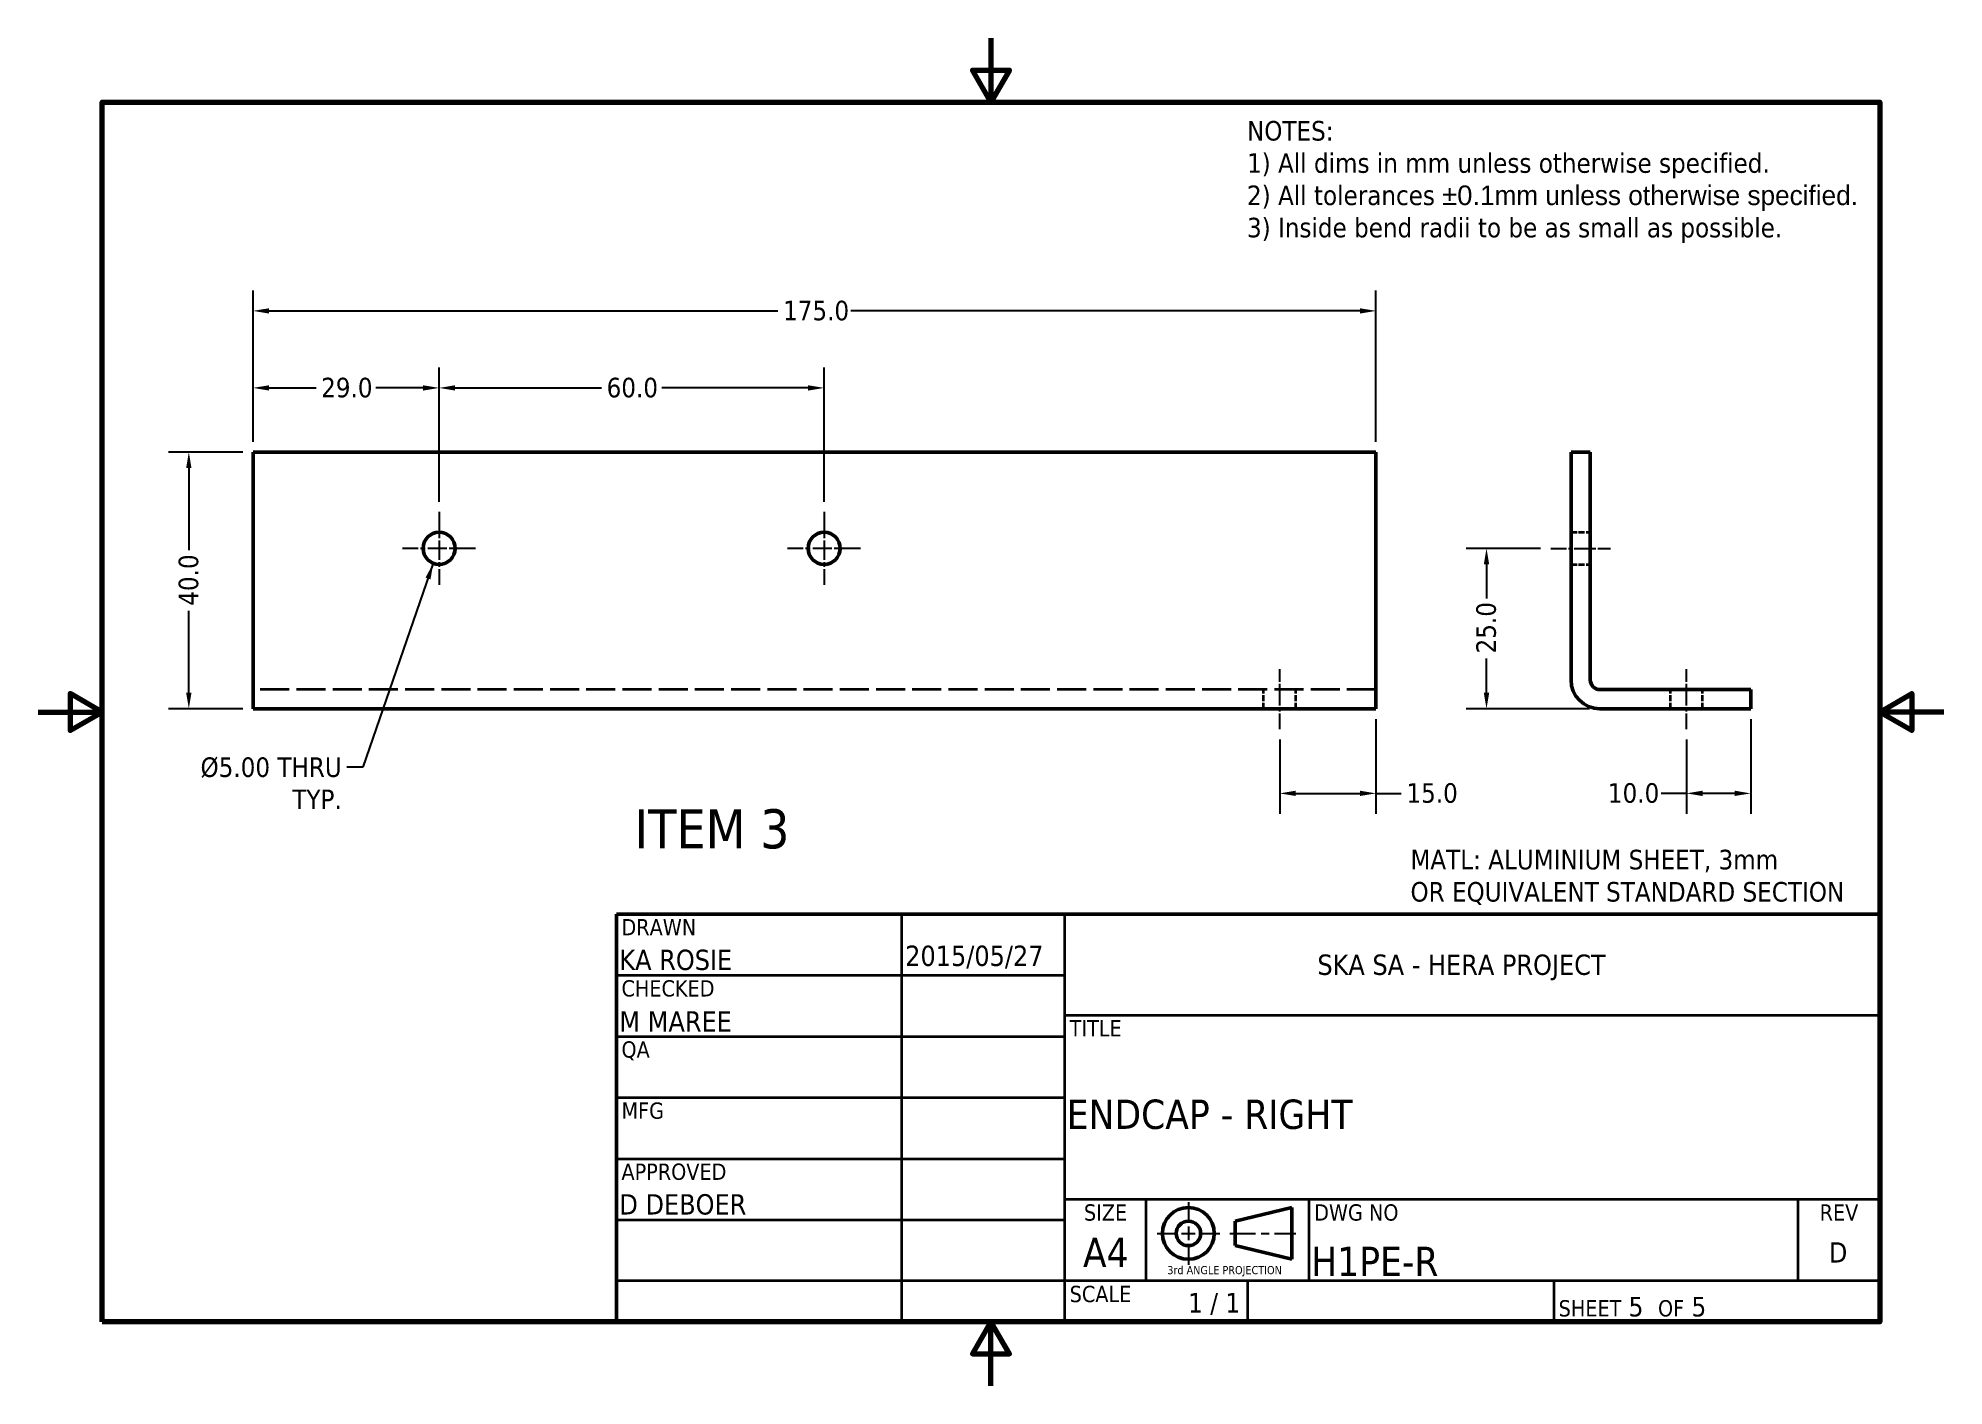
# Model space of a CAD drawing. Header units: millimetres. Extents: x 0 to 297, y 0 to 210.
import ezdxf
from ezdxf.enums import TextEntityAlignment as Align

# ---------------------------------------------------------------- set-up
doc = ezdxf.new("R2010")
doc.units = ezdxf.units.MM
doc.linetypes.add('CHAIN', pattern=[0.7087, 0.4724, -0.0591, 0.1181, -0.0591])
doc.linetypes.add('DASHED', pattern=[0.2067, 0.1654, -0.0413])
for name, color, linetype, lineweight in [('Border (ANSI)', 7, 'Continuous', 70), ('Center Mark (ANSI)', 7, 'Continuous', 25), ('Centerline (ANSI)', 7, 'Continuous', 25), ('Dimension (ANSI)', 7, 'Continuous', 25), ('Hidden (ANSI)', 7, 'DASHED', 35), ('Sketch Geometry (ANSI)', 7, 'Continuous', 25), ('Symbol (ANSI)', 7, 'Continuous', 25), ('Title (ANSI)', 7, 'Continuous', 50), ('Visible (ANSI)', 7, 'Continuous', 50)]:
    doc.layers.add(name, color=color, linetype=linetype, lineweight=lineweight)
doc.styles.add('Note Text (ANSI)', font='tahoma.ttf')
doc.styles.add('Text Style30', font='tahoma.ttf')
doc.styles.add('Text Style38', font='tahoma.ttf')
doc.styles.add('Text Style39', font='tahoma.ttf')
doc.dimstyles.new('Default - mm (ANSI)', dxfattribs={"dimtxt": 3.048, "dimasz": 2.5, "dimexe": 3.175, "dimexo": 1.6002, "dimgap": 0.8, "dimtad": 0, "dimtoh": 1, "dimrnd": 1e-08, "dimzin": 4, "dimdsep": 46, "dimtxsty": 'Note Text (ANSI)', "dimcen": 0.09, "dimdle": 10, "dimclrd": 256, "dimclre": 256, "dimclrt": 256, "dimadec": 1, "dimazin": 1, "dimtfac": 1, "dimtofl": 0, "dimtmove": 0, "dimatfit": 3, "dimfxl": 1, "dimtolj": 1, "dimtzin": 4, "dimlwd": -1, "dimlwe": -1, "dimarcsym": 0})
doc.dimstyles.new('Default - mm (ANSI)$7', dxfattribs={"dimtxt": 3.048, "dimasz": 2.5, "dimexe": 3.175, "dimexo": 1.6002, "dimgap": 0.8, "dimtad": 0, "dimtoh": 1, "dimrnd": 1e-08, "dimzin": 4, "dimdsep": 46, "dimtxsty": 'Note Text (ANSI)', "dimcen": 0.09, "dimdle": 10, "dimclrd": 256, "dimclre": 256, "dimclrt": 256, "dimadec": 1, "dimazin": 1, "dimtfac": 1, "dimtofl": 0, "dimtmove": 0, "dimatfit": 3, "dimfxl": 1, "dimtolj": 1, "dimtzin": 4, "dimlwd": -1, "dimlwe": -1, "dimarcsym": 0})

# ---------------------------------------------------------------- blocks, each defined once
blk = doc.blocks.new('Borders Default Border')
at = {"layer": 'Border (ANSI)', "flags": 128}
for points in [[(148.5, 210), (148.5, 200), (145.61, 205), (151.39, 205), (148.5, 200)], [(10, 10), (10, 200), (287, 200), (287, 10), (10, 10)], [(0, 105), (10, 105), (5, 107.89), (5, 102.11), (10, 105)], [(297, 105), (287, 105), (292, 107.89), (292, 102.11), (287, 105)], [(148.5, 0), (148.5, 10), (145.61, 5), (151.39, 5), (148.5, 10)]]:
    blk.add_lwpolyline(points, dxfattribs=at)
blk = doc.blocks.new('Title Blocks ANSI - Large')
at = {"layer": 'Title (ANSI)'}
for p, q in [((127, 189.23), (127, 125.73)), ((323.85, 189.23), (127, 189.23)), ((323.85, 125.73), (323.85, 189.23)), ((127, 125.73), (323.85, 125.73))]:
    blk.add_line(p, q, dxfattribs=at)
at = {"layer": 'Title (ANSI)', "lineweight": 35}
for p, q in [((171.45, 125.73), (171.45, 189.23)), ((196.85, 125.73), (196.85, 189.23)), ((127, 179.7), (196.85, 179.7)), ((196.85, 173.48), (323.85, 173.48)), ((127, 170.18), (196.85, 170.18)), ((127, 160.65), (196.85, 160.65)), ((127, 151.13), (196.85, 151.13)), ((323.85, 144.78), (196.85, 144.78)), ((209.55, 132.08), (209.55, 144.78)), ((234.95, 132.08), (234.95, 144.78)), ((311.15, 132.08), (311.15, 144.78)), ((127, 141.6), (196.85, 141.6)), ((196.85, 132.08), (127, 132.08)), ((323.85, 132.08), (196.85, 132.08)), ((225.3, 132.08), (225.3, 125.73)), ((273.05, 132.08), (273.05, 125.73))]:
    blk.add_line(p, q, dxfattribs=at)
at = {"layer": 'Title (ANSI)', "style": 'Text Style38'}
for s, p in [('DRAWN', (127.76, 188.47)), ('CHECKED', (127.76, 178.94)), ('TITLE', (197.61, 172.72)), ('QA', (127.76, 169.42)), ('MFG', (127.76, 159.89)), ('APPROVED', (127.76, 150.37)), ('DWG NO', (235.71, 144.02)), ('SCALE', (197.61, 131.32))]:
    blk.add_text(s, height=2.54, dxfattribs=at).set_placement(p, align=Align.TOP_LEFT)
for s, p in [('SIZE', (203.2, 144.02)), ('REV', (317.5, 144.02))]:
    blk.add_text(s, height=2.54, dxfattribs=at).set_placement(p, align=Align.TOP_CENTER)
at = {"layer": 'Title (ANSI)', "insert": (273.81, 126.49), "char_height": 3.048, "attachment_point": 7, "style": 'Note Text (ANSI)'}
blk.add_mtext('\\fTahoma|b0|i0;\\H2.5400;SHEET\\fTahoma|b0|i0;\\H3.0480; 5  \\fTahoma|b0|i0;\\H2.5400;OF\\fTahoma|b0|i0;\\H3.0480; 5 ', dxfattribs=at)
at = {"layer": 'Title (ANSI)'}
for tag, p, height, style in [('CREATION_DATE_001', (171.98, 181.16), 3.17, 'Text Style39'), ('AUTHOR_001', (127.44, 180.53), 3.17, 'Text Style39'), ('COMPANY_001', (236.22, 179.77), 3.17, 'Text Style39'), ('CHECKED_BY_001', (127.44, 170.94), 3.17, 'Text Style39'), ('TITLE_001', (197.15, 155.77), 4.57, 'Text Style30'), ('ENG_APPROVED_BY_001', (127.44, 142.43), 3.17, 'Text Style39'), ('Sheet_Size_001', (199.68, 134.24), 4.57, 'Text Style30'), ('PART_NUMBER_001', (235.25, 132.84), 4.57, 'Text Style30'), ('REVISION_NUMBER_001', (315.93, 134.94), 3.17, 'Text Style39'), ('Initial_View_Scale_001', (216.08, 127.15), 3.05, 'Note Text (ANSI)')]:
    blk.add_attdef(tag, p, '', height=height, dxfattribs=dict(at, style=style))
at = {"layer": 'Title (ANSI)', "style": 'Text Style39'}
for tag, p in [('CHECKED_DATE', (172.21, 170.94)), ('MFG_APPROVED_BY', (127.76, 151.89)), ('MFG_APPROVED_DATE', (172.21, 151.89)), ('ENG_APPROVAL_DATE', (172.21, 142.37))]:
    blk.add_attdef(tag, text='', height=3.17, dxfattribs=at).set_placement(p, align=Align.BOTTOM_LEFT)
blk = doc.blocks.new('3rd ANGLE PROJECTION')
at = {"layer": 'Sketch Geometry (ANSI)', "lineweight": 25}
for p, q in [((-6.99, 5.75), (-6.99, 2.5)), ((-12.74, 0), (-9.49, 0)), ((-8.24, 0), (-5.74, 0)), ((-6.99, 1.25), (-6.99, -1.25)), ((-4.49, 0), (-1.24, 0)), ((0.64, 0), (5.33, 0)), ((6.33, 0), (7.83, 0)), ((8.83, 0), (12.74, 0)), ((-6.99, -2.5), (-6.99, -5.75))]:
    blk.add_line(p, q, dxfattribs=at)
at = {"layer": 'Sketch Geometry (ANSI)', "lineweight": 50}
for p, q in [((1.62, 2.25), (11.99, 4.75)), ((11.99, 4.75), (11.99, -4.75)), ((1.62, 2.25), (1.62, -2.25)), ((1.62, -2.25), (11.99, -4.75))]:
    blk.add_line(p, q, dxfattribs=at)
for radius in [4.75, 2.25]:
    blk.add_circle((-6.99, 0), radius, dxfattribs=at)
at = {"layer": 'Symbol (ANSI)', "insert": (-10.85, -5.98), "char_height": 1.5, "attachment_point": 1, "style": 'Note Text (ANSI)'}
blk.add_mtext('\\fTahoma|b0|i0;\\H1.5000;3rd ANGLE PROJECTION', dxfattribs=at)
blk = doc.blocks.new('*D7')
at = {"layer": 'Defpoints', "color": 0, "transparency": 16777216}
for p in [(62.49, 155.5), (33.49, 145.5), (62.49, 136.17)]:
    blk.add_point(p, dxfattribs=at)
at = {"layer": 'Dimension (ANSI)', "transparency": 16777216}
for p, q in [((33.49, 147.1), (33.49, 158.67)), ((62.49, 137.77), (62.49, 158.67)), ((35.99, 155.5), (43.31, 155.5)), ((59.99, 155.5), (52.65, 155.5))]:
    blk.add_line(p, q, dxfattribs=at)
for points in [[(35.99, 155.91), (35.99, 155.08), (33.49, 155.5)], [(59.99, 155.91), (59.99, 155.08), (62.49, 155.5)]]:
    blk.add_solid(points, dxfattribs=at)
at = {"layer": 'Dimension (ANSI)', "transparency": 16777216, "insert": (44.11, 157.08), "char_height": 3.048, "attachment_point": 1, "style": 'Note Text (ANSI)'}
blk.add_mtext('\\A1;29.0', dxfattribs=at)
blk = doc.blocks.new('*D8')
at = {"layer": 'Defpoints', "color": 0, "transparency": 16777216}
for p in [(122.49, 155.5), (62.49, 136.17), (122.49, 136.17)]:
    blk.add_point(p, dxfattribs=at)
at = {"layer": 'Dimension (ANSI)', "transparency": 16777216}
for p, q in [((62.49, 137.77), (62.49, 158.67)), ((122.49, 137.77), (122.49, 158.67)), ((64.99, 155.5), (87.8, 155.5)), ((119.99, 155.5), (97.19, 155.5))]:
    blk.add_line(p, q, dxfattribs=at)
for points in [[(64.99, 155.91), (64.99, 155.08), (62.49, 155.5)], [(119.99, 155.91), (119.99, 155.08), (122.49, 155.5)]]:
    blk.add_solid(points, dxfattribs=at)
at = {"layer": 'Dimension (ANSI)', "transparency": 16777216, "insert": (88.6, 157.08), "char_height": 3.048, "attachment_point": 1, "style": 'Note Text (ANSI)'}
blk.add_mtext('\\A1;60.0', dxfattribs=at)
blk = doc.blocks.new('*D9')
at = {"layer": 'Defpoints', "color": 0, "transparency": 16777216}
for p in [(208.49, 167.5), (33.49, 145.5), (208.49, 145.5)]:
    blk.add_point(p, dxfattribs=at)
at = {"layer": 'Dimension (ANSI)', "transparency": 16777216}
for p, q in [((33.49, 147.1), (33.49, 170.67)), ((208.49, 147.1), (208.49, 170.67)), ((35.99, 167.5), (115.29, 167.5)), ((205.99, 167.5), (126.68, 167.5))]:
    blk.add_line(p, q, dxfattribs=at)
for points in [[(35.99, 167.91), (35.99, 167.08), (33.49, 167.5)], [(205.99, 167.91), (205.99, 167.08), (208.49, 167.5)]]:
    blk.add_solid(points, dxfattribs=at)
at = {"layer": 'Dimension (ANSI)', "transparency": 16777216, "insert": (116.09, 169.08), "char_height": 3.048, "attachment_point": 1, "style": 'Note Text (ANSI)'}
blk.add_mtext('\\A1;175.0', dxfattribs=at)
blk = doc.blocks.new('*D10')
at = {"layer": 'Defpoints', "color": 0, "transparency": 16777216}
for p in [(33.49, 145.5), (23.49, 105.5), (33.49, 105.5)]:
    blk.add_point(p, dxfattribs=at)
at = {"layer": 'Dimension (ANSI)', "transparency": 16777216}
for p, q in [((31.89, 145.5), (20.31, 145.5)), ((23.49, 143), (23.49, 130.24)), ((23.49, 108), (23.49, 120.76)), ((31.89, 105.5), (20.31, 105.5))]:
    blk.add_line(p, q, dxfattribs=at)
for points in [[(23.07, 143), (23.9, 143), (23.49, 145.5)], [(23.07, 108), (23.9, 108), (23.49, 105.5)]]:
    blk.add_solid(points, dxfattribs=at)
at = {"layer": 'Dimension (ANSI)', "transparency": 16777216, "insert": (21.9, 121.56), "char_height": 3.048, "attachment_point": 1, "rotation": 90, "style": 'Note Text (ANSI)'}
blk.add_mtext('\\A1;40.0', dxfattribs=at)
blk = doc.blocks.new('*D11')
at = {"layer": 'Defpoints', "color": 0, "transparency": 16777216}
for p in [(225.72, 130.5), (235.72, 130.5), (243.39, 105.5)]:
    blk.add_point(p, dxfattribs=at)
at = {"layer": 'Dimension (ANSI)', "transparency": 16777216}
for p, q in [((234.12, 130.5), (222.54, 130.5)), ((225.72, 128), (225.72, 122.67)), ((225.72, 108), (225.72, 113.33)), ((241.79, 105.5), (222.54, 105.5))]:
    blk.add_line(p, q, dxfattribs=at)
for points in [[(225.3, 128), (226.14, 128), (225.72, 130.5)], [(225.3, 108), (226.14, 108), (225.72, 105.5)]]:
    blk.add_solid(points, dxfattribs=at)
at = {"layer": 'Dimension (ANSI)', "transparency": 16777216, "insert": (224.13, 114.13), "char_height": 3.048, "attachment_point": 1, "rotation": 90, "style": 'Note Text (ANSI)'}
blk.add_mtext('\\A1;25.0', dxfattribs=at)
blk = doc.blocks.new('*D12')
at = {"layer": 'Defpoints', "color": 0, "transparency": 16777216}
for p in [(266.89, 105.5), (256.89, 102.32), (266.89, 92.32)]:
    blk.add_point(p, dxfattribs=at)
at = {"layer": 'Dimension (ANSI)', "transparency": 16777216}
for p, q in [((266.89, 103.9), (266.89, 89.15)), ((256.89, 100.72), (256.89, 89.15)), ((256.89, 92.32), (252.95, 92.32)), ((264.39, 92.32), (259.39, 92.32))]:
    blk.add_line(p, q, dxfattribs=at)
for points in [[(259.39, 92.74), (259.39, 91.91), (256.89, 92.32)], [(264.39, 92.74), (264.39, 91.91), (266.89, 92.32)]]:
    blk.add_solid(points, dxfattribs=at)
at = {"layer": 'Dimension (ANSI)', "transparency": 16777216, "insert": (244.64, 93.91), "char_height": 3.048, "attachment_point": 1, "style": 'Note Text (ANSI)'}
blk.add_mtext('\\A1;10.0', dxfattribs=at)
blk = doc.blocks.new('*D13')
at = {"layer": 'Defpoints', "color": 0, "transparency": 16777216}
for p in [(208.49, 105.5), (193.49, 102.32), (193.49, 92.32)]:
    blk.add_point(p, dxfattribs=at)
at = {"layer": 'Dimension (ANSI)', "transparency": 16777216}
for p, q in [((208.49, 103.9), (208.49, 89.15)), ((193.49, 100.72), (193.49, 89.15)), ((195.99, 92.32), (205.99, 92.32)), ((208.49, 92.32), (212.44, 92.32))]:
    blk.add_line(p, q, dxfattribs=at)
for points in [[(195.99, 92.74), (195.99, 91.91), (193.49, 92.32)], [(205.99, 92.74), (205.99, 91.91), (208.49, 92.32)]]:
    blk.add_solid(points, dxfattribs=at)
at = {"layer": 'Dimension (ANSI)', "transparency": 16777216, "insert": (213.24, 93.91), "char_height": 3.048, "attachment_point": 1, "style": 'Note Text (ANSI)'}
blk.add_mtext('\\A1;15.0', dxfattribs=at)

msp = doc.modelspace()

# ---------------------------------------------------------------- linework, layer by layer
at = {"layer": 'Center Mark (ANSI)', "linetype": 'CHAIN', "ltscale": 6.305112}
for p, q in [((62.49, 136.17), (62.49, 124.82)), ((122.49, 136.17), (122.49, 124.82)), ((68.16, 130.5), (56.81, 130.5)), ((128.16, 130.5), (116.81, 130.5))]:
    msp.add_line(p, q, dxfattribs=at)
at = {"layer": 'Centerline (ANSI)', "linetype": 'CHAIN', "ltscale": 5.194062}
for p, q in [((235.72, 130.5), (245.07, 130.5)), ((193.49, 102.32), (193.49, 111.67)), ((256.89, 102.32), (256.89, 111.67))]:
    msp.add_line(p, q, dxfattribs=at)
at = {"layer": 'Hidden (ANSI)', "ltscale": 5.71399}
for p, q in [((238.89, 133), (241.89, 133)), ((238.89, 128), (241.89, 128)), ((190.99, 105.5), (190.99, 108.5)), ((195.99, 105.5), (195.99, 108.5)), ((254.39, 105.5), (254.39, 108.5)), ((259.39, 105.5), (259.39, 108.5))]:
    msp.add_line(p, q, dxfattribs=at)
at = {"layer": 'Hidden (ANSI)', "ltscale": 27.310892}
msp.add_line((208.49, 108.5), (33.49, 108.5), dxfattribs=at)
at = {"layer": 'Visible (ANSI)'}
for p, q in [((33.49, 145.5), (208.49, 145.5)), ((33.49, 110), (33.49, 145.5)), ((208.49, 145.5), (208.49, 110)), ((238.89, 145.5), (238.89, 110)), ((241.89, 145.5), (238.89, 145.5)), ((241.89, 110), (241.89, 145.5)), ((33.49, 105.5), (33.49, 110)), ((208.49, 105.5), (208.49, 110)), ((266.89, 108.5), (243.39, 108.5)), ((266.89, 105.5), (266.89, 108.5)), ((33.49, 105.5), (208.49, 105.5)), ((266.89, 105.5), (243.39, 105.5))]:
    msp.add_line(p, q, dxfattribs=at)
for centre in [(62.49, 130.5), (122.49, 130.5)]:
    msp.add_circle(centre, 2.5, dxfattribs=at)
for radius in [4.5, 1.5]:
    msp.add_arc((243.39, 110), radius, 180, 270, dxfattribs=at)

# ---------------------------------------------------------------- block references
msp.add_blockref('Borders Default Border', (0, 0))
msp.add_blockref('Title Blocks ANSI - Large', (-36.85, -115.73)).add_auto_attribs({'ENG_APPROVED_BY_001': 'D DEBOER', 'AUTHOR_001': 'KA ROSIE', 'CHECKED_BY_001': 'M MAREE', 'CREATION_DATE_001': '2015/05/27', 'PART_NUMBER_001': 'H1PE-R', 'TITLE_001': 'ENDCAP - RIGHT', 'Sheet_Size_001': 'A4', 'COMPANY_001': 'SKA SA - HERA PROJECT', 'REVISION_NUMBER_001': 'D', 'Initial_View_Scale_001': '1 / 1'})
at = {"xscale": 0.85, "yscale": 0.85, "zscale": 0.85}
msp.add_blockref('3rd ANGLE PROJECTION', (185.2, 23.76), dxfattribs=at)

# ---------------------------------------------------------------- texts
at = {"layer": 'Symbol (ANSI)', "char_height": 3.048, "style": 'Note Text (ANSI)'}
for s, insert, width, attachment_point, line_spacing_factor in [('{\\fTahoma|b0|i0;\\H3.0480;NOTES:\\P\\fTahoma|b0|i0;\\H3.0480;1) All dims in mm unless otherwise specified.\\P\\fTahoma|b0|i0;\\H3.0480;2) All tolerances \\fArial|b0|i0;\\H3.0480;±0.\\fMS Shell Dlg 2|b0|i0;\\H3.0480;1mm unless otherwise specified.\\fTahoma|b0|i0;\\H3.0480;\\P\\fTahoma|b0|i0;\\H3.0480;3) Inside bend radii to be as small as possible.}', (188.4, 197.09), 97.1145, 1, 0.989619), ('{\\fTahoma|b0|i0;Ø5.00 THRU\\P\\fTahoma|b0|i0;TYP.}', (47.32, 97.93), 23.0354, 3, 0.987884), ('{\\fTahoma|b0|i0;MATL: ALUMINIUM SHEET, 3mm\\P\\fTahoma|b0|i0;OR EQUIVALENT STANDARD SECTION}', (213.87, 83.53), 71.6996, 1, 0.987884)]:
    msp.add_mtext(s, dxfattribs=dict(at, insert=insert, width=width, attachment_point=attachment_point, line_spacing_factor=line_spacing_factor))
at = {"layer": 'Symbol (ANSI)', "insert": (92.96, 89.85), "char_height": 6.1, "width": 26.3971, "attachment_point": 1, "style": 'Note Text (ANSI)'}
msp.add_mtext('{\\fTahoma|b0|i0;\\H6.1000;ITEM 3}', dxfattribs=at)

# ---------------------------------------------------------------- dimensions: what is measured, and where the dimension line sits
at = {"layer": 'Dimension (ANSI)'}
for base, p2, picture, middle in [((208.49, 167.5), (208.49, 145.5), '*D9', (120.99, 167.5)), ((62.49, 155.5), (62.49, 136.17), '*D7', (47.98, 155.5))]:
    dim = msp.add_linear_dim(base=base, p1=(33.49, 145.5), p2=p2, dimstyle='Default - mm (ANSI)', override={"dimgap": 0.8, "dimtoh": 0, "dimdec": 1, "dimtol": 0, "dimlim": 0, "dimtp": 0, "dimtm": 0, "dimtdec": 2, "dimatfit": 1}, dxfattribs=at)
    dim.commit()
    dim.dimension.update_dxf_attribs({"geometry": picture, "text_midpoint": middle, "dimtype": 160})
for base, p1, p2, angle, override, picture, middle in [((122.49, 155.5), (62.49, 136.17), (122.49, 136.17), 180, {"dimgap": 0.8, "dimtoh": 0, "dimdec": 1, "dimtol": 0, "dimlim": 0, "dimtp": 0, "dimtm": 0, "dimtdec": 2, "dimatfit": 1}, '*D8', (92.5, 155.5)), ((23.49, 105.5), (33.49, 145.5), (33.49, 105.5), 270, {"dimgap": 0.8, "dimtoh": 0, "dimdec": 1, "dimtol": 0, "dimlim": 0, "dimtp": 0, "dimtm": 0, "dimtdec": 2, "dimatfit": 1}, '*D10', (23.49, 125.5)), ((225.72, 130.5), (243.39, 105.5), (235.72, 130.5), 90, {"dimgap": 0.8, "dimtoh": 0, "dimdec": 1, "dimtol": 0, "dimlim": 0, "dimtp": 0, "dimtm": 0, "dimtdec": 2, "dimatfit": 1}, '*D11', (225.72, 118)), ((193.49, 92.32), (208.49, 105.5), (193.49, 102.32), 180, {"dimgap": 0.8, "dimtoh": 0, "dimdec": 1, "dimtol": 0, "dimlim": 0, "dimtp": 0, "dimtm": 0, "dimtdec": 2, "dimatfit": 2}, '*D13', (216.99, 92.32)), ((266.89, 92.32), (256.89, 102.32), (266.89, 105.5), 180, {"dimgap": 0.8, "dimtoh": 0, "dimdec": 1, "dimtol": 0, "dimlim": 0, "dimtp": 0, "dimtm": 0, "dimtdec": 2, "dimatfit": 2}, '*D12', (248.4, 92.32))]:
    dim = msp.add_linear_dim(base=base, p1=p1, p2=p2, angle=angle, dimstyle='Default - mm (ANSI)', override=override, dxfattribs=at)
    dim.commit()
    dim.dimension.update_dxf_attribs({"geometry": picture, "text_midpoint": middle, "dimtype": 160})

# ---------------------------------------------------------------- leaders
at = {"layer": 'Symbol (ANSI)', "annotation_type": 0, "has_hookline": 1, "hookline_direction": 1, "text_width": 22.63}
msp.add_leader([(61.58, 128.17), (50.62, 96.41), (48.12, 96.41)], dimstyle='Default - mm (ANSI)$7', override={"dimtad": 0}, dxfattribs=at)

doc.saveas('drawing.dxf')
